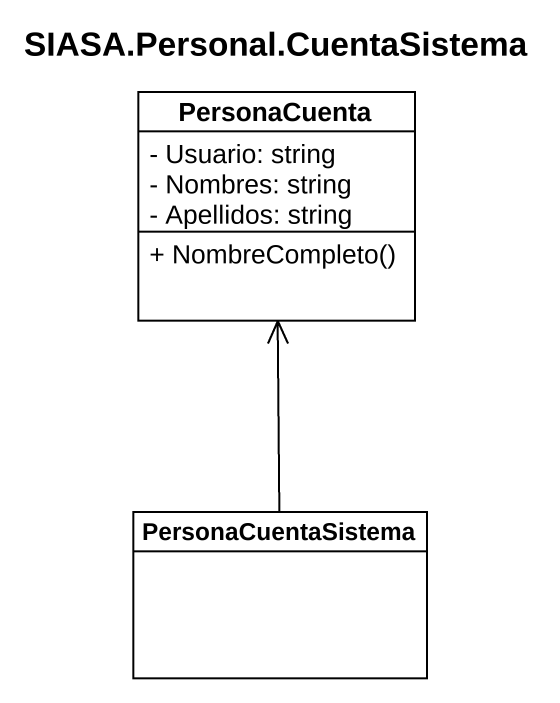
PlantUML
@startuml
title SIASA.Personal.CuentaSistema
hide circle
hide empty members
skinparam classAttributeIconSize 0
class PersonaCuenta {
  - Usuario: string
  - Nombres: string
  - Apellidos: string
  + NombreCompleto()
}
class PersonaCuentaSistema
PersonaCuentaSistema -up-> PersonaCuenta
@enduml
